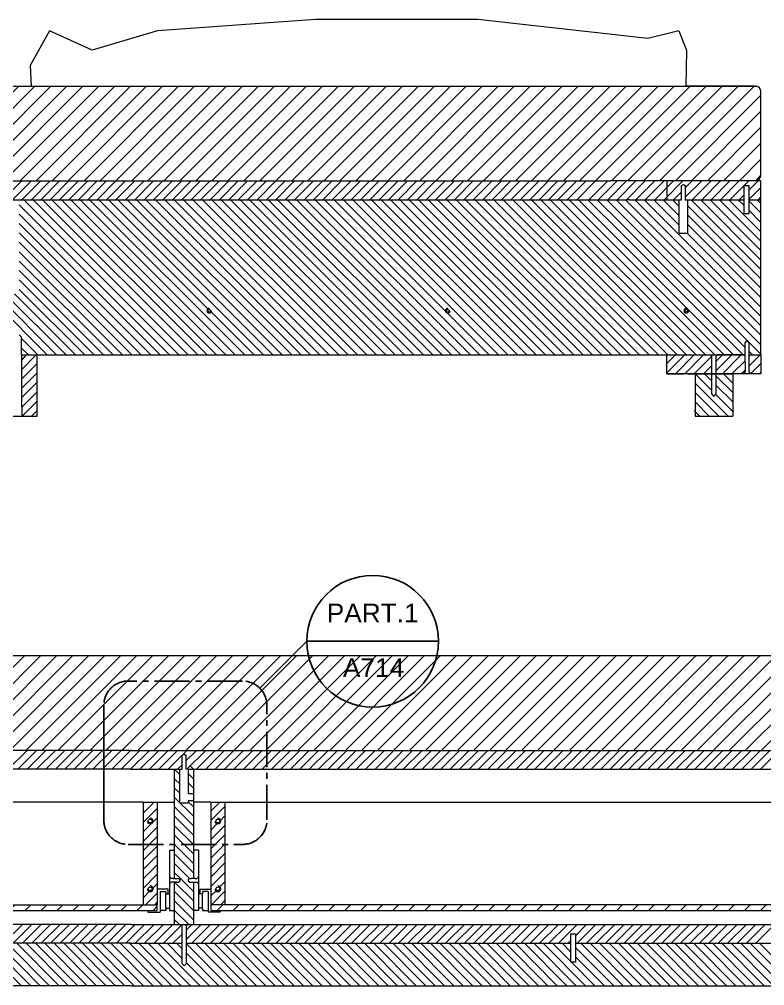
# Model space of a CAD drawing. Header units: millimetres. Extents: x 7 to 1272, y -517 to 867.
# Drawn here: x 186.8 to 266.1, y 652.2 to 754.9 of the extents above; entities that cross this region are included whole.
import ezdxf
from ezdxf.enums import TextEntityAlignment as Align

# ---------------------------------------------------------------- set-up
doc = ezdxf.new("R2010")
doc.units = ezdxf.units.MM
doc.linetypes.add('CENTER2', pattern=[1.125, 0.75, -0.125, 0.125, -0.125])
doc.layers.add('A-SECT A-MCUT', color=7, linetype='Continuous', lineweight=35)
for name, color, linetype in [('ARREDI_attrezzature', 175, 'Continuous'), ('filatura', 8, 'Continuous'), ('particolari', 6, 'Continuous')]:
    doc.layers.add(name, color=color, linetype=linetype)
doc.styles.add('ARIAL', font='arial.ttf')
pattern_1 = [(45, (-32.8304, 463.7776), (-0.85, 0.85), [])]

msp = doc.modelspace()

# ---------------------------------------------------------------- hatches: boundary and pattern name
h = msp.add_hatch()
h.set_pattern_fill('JIS_WOOD', color=175)
h.set_pattern_definition([(45, (19.69194, 3.0966), (-0.5, 0.5), [])])
h.paths.add_polyline_path([(255.67, 737.77), (249.67, 737.77), (249.07, 737.77), (247.07, 735.77), (249.67, 735.77), (250.79, 735.77), (251.44, 735.77), (251.69, 735.77), (255.67, 735.77)])
h.paths.add_polyline_path([(257.22, 737.27), (257.42, 737.38), (257.62, 737.27), (257.62, 735.77), (263.87, 735.77), (263.87, 736.27), (263.87, 737.17), (263.87, 737.27), (263.97, 737.27), (264.27, 737.27), (264.37, 737.27), (264.37, 737.17), (264.37, 735.77), (265.67, 735.77), (265.67, 737.77), (255.67, 737.77), (255.67, 735.77), (257.22, 735.77)])
h = msp.add_hatch()
h.set_pattern_fill('JIS_WOOD', color=175)
h.set_pattern_definition([(45, (-322.3831, 524.3159), (-0.5, 0.5), [])])
h.paths.add_polyline_path([(255.67, 719.27), (255.67, 717.27), (260.42, 717.27), (260.42, 719.13), (260.3, 719.27)])
h.paths.add_polyline_path([(262.57, 719.27), (261.05, 719.27), (260.92, 719.13), (260.92, 717.62)])
h = msp.add_hatch()
h.set_pattern_fill('JIS_WOOD', color=175, scale=1.7)
h.set_pattern_definition([(45, (-207.3808, -61.0477), (-0.85, 0.85), [])])
h.paths.add_polyline_path([(106.34, 687.29), (104.81, 687.29, 0.402406), (104.31, 686.76), (104.31, 684.73), (104.31, 683.23), (104.31, 677.23), (106.31, 677.23), (198.69, 677.23), (245.43, 677.23), (245.93, 677.23), (302.31, 677.23), (304.31, 677.23), (304.31, 683.23), (304.31, 684.73), (304.31, 686.77, 0.426121), (303.76, 687.29), (302.28, 687.29), (204.31, 687.29)])
h = msp.add_hatch()
h.set_pattern_fill('JIS_WOOD', color=175, scale=1.7)
h.set_pattern_definition(pattern_1)
h.paths.add_polyline_path([(201.46, 660.83), (107.16, 660.83), (107.16, 660.23), (108.16, 660.23), (200.46, 660.23), (201.46, 660.23)])
h = msp.add_hatch()
h.set_pattern_fill('JIS_WOOD', color=175, scale=1.7)
h.set_pattern_definition(pattern_1)
h.paths.add_polyline_path([(301.46, 660.83), (208.66, 660.83), (207.16, 660.83), (207.16, 660.23), (207.66, 660.23), (244.93, 660.23), (245.93, 660.23), (299.96, 660.23), (300.46, 660.23), (301.46, 660.23)])
at = {"layer": 'ARREDI_attrezzature'}
h = msp.add_hatch(dxfattribs=at)
h.set_pattern_fill('JIS_WOOD', color=256, scale=1.7)
h.set_pattern_definition([(45, (-322.3831, 524.3159), (-0.85, 0.85), [])])
h.paths.add_polyline_path([(106.17, 747.83, 0.402406), (105.67, 747.3), (105.67, 745.8), (105.67, 739.8), (105.67, 738.3, 0.275659), (106.17, 737.77), (121.67, 737.77), (249.67, 737.77), (265.17, 737.77, 0.275659), (265.67, 738.3), (265.67, 739.8), (265.67, 745.8), (265.67, 747.31, 0.426121), (265.11, 747.83)])

# ---------------------------------------------------------------- linework, layer by layer
for p, q in [((218.33, 754.94), (201.5, 753.71)), ((235.57, 754.94), (218.33, 754.94)), ((253.64, 752.89), (235.57, 754.94)), ((190.01, 753.71), (187.96, 750.02)), ((194.52, 751.66), (190.01, 753.71)), ((201.5, 753.71), (194.52, 751.66)), ((256.92, 753.71), (253.64, 752.89)), ((256.92, 753.71), (257.74, 751.66)), ((257.74, 751.66), (257.67, 747.83)), ((187.96, 750.02), (188.04, 747.83)), ((106.17, 747.83), (265.17, 747.83)), ((265.17, 747.83), (257.67, 747.83)), ((121.67, 737.77), (249.67, 737.77)), ((265.67, 737.77), (249.67, 737.77)), ((255.67, 737.77), (255.67, 735.77)), ((265.67, 735.77), (265.67, 737.77)), ((181.94, 735.77), (249.67, 735.77)), ((249.67, 735.77), (250.79, 735.77)), ((250.79, 735.77), (250.79, 735.77)), ((250.79, 735.77), (251.44, 735.77)), ((251.69, 735.77), (251.44, 735.77)), ((251.69, 735.77), (257.22, 735.77)), ((255.67, 735.77), (256.97, 735.77)), ((257.62, 735.77), (263.87, 735.77)), ((264.37, 735.77), (265.67, 735.77)), ((265.67, 719.27), (265.67, 735.77)), ((187.04, 719.27), (188.67, 719.27)), ((188.67, 712.77), (188.67, 719.27)), ((188.67, 719.27), (249.67, 719.27)), ((249.67, 719.27), (263.97, 719.27)), ((255.67, 717.27), (255.67, 719.27)), ((263.97, 719.27), (261.05, 719.27)), ((264.37, 719.27), (265.67, 719.27)), ((265.67, 719.27), (265.67, 717.27)), ((255.67, 717.27), (257.42, 717.27)), ((265.67, 717.27), (255.67, 717.27)), ((257.92, 717.27), (262.67, 717.27)), ((262.67, 717.27), (258.67, 717.27)), ((258.67, 717.27), (258.67, 712.77)), ((262.67, 717.27), (262.67, 712.77)), ((265.67, 717.27), (262.67, 717.27)), ((182.67, 712.77), (188.67, 712.77)), ((258.67, 712.77), (262.67, 712.77)), ((198.69, 677.23), (106.31, 677.23)), ((198.69, 677.23), (245.43, 677.23)), ((245.43, 677.23), (245.93, 677.23)), ((245.93, 677.23), (302.31, 677.23)), ((198.69, 675.23), (108.91, 675.23)), ((198.69, 675.23), (203.31, 675.23)), ((203.31, 675.23), (203.86, 675.23)), ((203.31, 663.63), (203.31, 675.23)), ((203.86, 675.23), (204.11, 675.23)), ((204.76, 675.23), (204.51, 675.23)), ((204.76, 675.23), (205.31, 675.23)), ((204.76, 675.23), (245.43, 675.23)), ((205.31, 675.23), (205.31, 663.63)), ((245.43, 675.23), (245.93, 675.23)), ((245.93, 675.23), (299.71, 675.23)), ((199.96, 671.73), (108.66, 671.73)), ((199.96, 671.73), (199.96, 660.93)), ((199.96, 671.73), (201.46, 671.73)), ((201.46, 671.73), (201.46, 660.83)), ((201.46, 671.73), (203.31, 671.73)), ((207.16, 671.73), (205.31, 671.73)), ((207.16, 671.73), (207.16, 660.83)), ((207.16, 671.73), (208.66, 671.73)), ((208.66, 671.73), (208.66, 660.93)), ((208.66, 671.73), (299.96, 671.73)), ((202.76, 666.63), (202.76, 660.23)), ((202.76, 666.63), (203.31, 666.63)), ((205.86, 666.63), (205.31, 666.63)), ((205.86, 666.63), (205.86, 660.23)), ((203.31, 658.73), (203.31, 663.23)), ((205.31, 663.23), (205.31, 662.13)), ((202.61, 662.48), (201.46, 662.48)), ((201.76, 662.23), (201.76, 660.23)), ((202.36, 660.48), (202.36, 661.98)), ((202.61, 661.98), (202.61, 662.48)), ((205.31, 662.13), (205.31, 661.73)), ((205.31, 661.73), (205.31, 658.73)), ((206.01, 661.98), (206.01, 662.48)), ((206.01, 662.48), (207.16, 662.48)), ((206.26, 660.48), (206.26, 661.98)), ((206.86, 662.23), (206.86, 660.23)), ((107.16, 660.83), (201.46, 660.83)), ((199.96, 660.83), (199.96, 660.93)), ((202.36, 660.48), (202.76, 660.48)), ((202.36, 660.48), (202.36, 660.23)), ((206.26, 660.48), (205.86, 660.48)), ((206.26, 660.48), (206.26, 660.23)), ((208.66, 660.93), (208.66, 660.83)), ((200.46, 660.23), (200.46, 660.03)), ((200.46, 660.03), (201.76, 660.03)), ((202.36, 660.23), (201.76, 660.23)), ((201.76, 660.23), (201.76, 660.03)), ((202.76, 660.23), (203.31, 660.23)), ((205.86, 660.23), (205.31, 660.23)), ((206.26, 660.23), (206.86, 660.23)), ((206.86, 660.23), (206.86, 660.03)), ((208.16, 660.03), (206.86, 660.03)), ((208.16, 660.23), (208.16, 660.03)), ((244.93, 660.23), (245.93, 660.23)), ((198.69, 658.73), (108.91, 658.73)), ((198.69, 658.73), (204.11, 658.73)), ((204.11, 658.73), (204.68, 658.73)), ((204.68, 658.73), (245.43, 658.73)), ((245.43, 658.73), (245.93, 658.73)), ((245.93, 658.73), (299.71, 658.73)), ((198.69, 656.73), (163.19, 656.73)), ((198.69, 656.73), (203.94, 656.73)), ((203.94, 656.73), (204.06, 656.73)), ((204.56, 656.73), (245.43, 656.73)), ((245.93, 656.73), (286.81, 656.73)), ((198.69, 652.23), (106.31, 652.23)), ((198.69, 652.23), (245.43, 652.23)), ((245.43, 652.23), (245.93, 652.23)), ((245.93, 652.23), (302.31, 652.23))]:
    msp.add_line(p, q)
for points in [[(265.67, 738.3), (265.67, 739.8), (265.67, 745.8), (265.67, 747.3, 0.402406), (265.17, 747.83)], [(304.31, 677.23), (304.31, 683.23), (304.31, 684.73), (304.31, 686.76, 0.402406), (303.81, 687.29), (302.28, 687.29), (204.31, 687.29), (106.34, 687.29), (104.81, 687.29, 0.402406), (104.31, 686.76), (104.31, 684.73), (104.31, 683.23), (104.31, 677.23)]]:
    msp.add_lwpolyline(points, format="xyb")
for points in [[(201.76, 662.23), (202.36, 662.23), (202.36, 661.98), (202.76, 661.98)], [(206.86, 662.23), (206.26, 662.23), (206.26, 661.98), (205.86, 661.98)], [(107.16, 660.83), (107.16, 660.23), (108.16, 660.23), (200.46, 660.23), (201.46, 660.23), (201.46, 660.83)], [(245.93, 660.23), (299.96, 660.23), (300.46, 660.23), (301.46, 660.23), (301.46, 660.83), (208.66, 660.83), (207.16, 660.83), (207.16, 660.23), (207.66, 660.23), (244.93, 660.23)]]:
    msp.add_lwpolyline(points)
msp.add_arc((264.97, 738.45), 0.711, 285.8338, 347.4792)
at = {"layer": 'A-SECT A-MCUT'}
for q in [(212.37, 683.84), (231.37, 688.84)]:
    msp.add_line((217.37, 688.84), q, dxfattribs=at)
at = {"layer": 'A-SECT A-MCUT', "linetype": 'CENTER2', "ltscale": 5}
msp.add_lwpolyline([(195.77, 669.84, 0.414214), (198.37, 667.24), (210.53, 667.24, 0.414214), (213.13, 669.84), (213.13, 682, 0.414214), (210.53, 684.61), (198.37, 684.61, 0.414214), (195.77, 682), (195.77, 669.84), (195.77, 682)], format="xyb", dxfattribs=at)
at = {"layer": 'A-SECT A-MCUT'}
msp.add_circle((224.37, 688.84), 7, dxfattribs=at)
at = {"layer": 'ARREDI_attrezzature', "linetype": 'Continuous', "ltscale": 2}
for p, q in [((185.07, 735.77), (187.07, 737.77)), ((186.07, 735.77), (188.07, 737.77)), ((187.07, 735.77), (189.07, 737.77)), ((188.07, 735.77), (190.07, 737.77)), ((189.07, 735.77), (191.07, 737.77)), ((190.07, 735.77), (192.07, 737.77)), ((191.07, 735.77), (193.07, 737.77)), ((192.07, 735.77), (194.07, 737.77)), ((193.07, 735.77), (195.07, 737.77)), ((194.07, 735.77), (196.07, 737.77)), ((195.07, 735.77), (197.07, 737.77)), ((196.07, 735.77), (198.07, 737.77)), ((197.07, 735.77), (199.07, 737.77)), ((198.07, 735.77), (200.07, 737.77)), ((199.07, 735.77), (201.07, 737.77)), ((200.07, 735.77), (202.07, 737.77)), ((201.07, 735.77), (203.07, 737.77)), ((202.07, 735.77), (204.07, 737.77)), ((203.07, 735.77), (205.07, 737.77)), ((204.07, 735.77), (206.07, 737.77)), ((205.07, 735.77), (207.07, 737.77)), ((206.07, 735.77), (208.07, 737.77)), ((207.07, 735.77), (209.07, 737.77)), ((208.07, 735.77), (210.07, 737.77)), ((209.07, 735.77), (211.07, 737.77)), ((210.07, 735.77), (212.07, 737.77)), ((211.07, 735.77), (213.07, 737.77)), ((212.07, 735.77), (214.07, 737.77)), ((213.07, 735.77), (215.07, 737.77)), ((214.07, 735.77), (216.07, 737.77)), ((215.07, 735.77), (217.07, 737.77)), ((216.07, 735.77), (218.07, 737.77)), ((217.07, 735.77), (219.07, 737.77)), ((218.07, 735.77), (220.07, 737.77)), ((219.07, 735.77), (221.07, 737.77)), ((220.07, 735.77), (222.07, 737.77)), ((221.07, 735.77), (223.07, 737.77)), ((222.07, 735.77), (224.07, 737.77)), ((223.07, 735.77), (225.07, 737.77)), ((224.07, 735.77), (226.07, 737.77)), ((225.07, 735.77), (227.07, 737.77)), ((226.07, 735.77), (228.07, 737.77)), ((227.07, 735.77), (229.07, 737.77)), ((228.07, 735.77), (230.07, 737.77)), ((229.07, 735.77), (231.07, 737.77)), ((230.07, 735.77), (232.07, 737.77)), ((231.07, 735.77), (233.07, 737.77)), ((232.07, 735.77), (234.07, 737.77)), ((233.07, 735.77), (235.07, 737.77)), ((234.07, 735.77), (236.07, 737.77)), ((235.07, 735.77), (237.07, 737.77)), ((236.07, 735.77), (238.07, 737.77)), ((237.07, 735.77), (239.07, 737.77)), ((238.07, 735.77), (240.07, 737.77)), ((239.07, 735.77), (241.07, 737.77)), ((240.07, 735.77), (242.07, 737.77)), ((241.07, 735.77), (243.07, 737.77)), ((242.07, 735.77), (244.07, 737.77)), ((243.07, 735.77), (245.07, 737.77)), ((244.07, 735.77), (246.07, 737.77)), ((245.07, 735.77), (247.07, 737.77)), ((246.07, 735.77), (248.07, 737.77))]:
    msp.add_line(p, q, dxfattribs=at)
at = {"layer": 'ARREDI_attrezzature', "linetype": 'Continuous'}
for p, q in [((189.76, 719.27), (173.26, 735.77)), ((190.76, 719.27), (174.26, 735.77)), ((203.76, 719.27), (187.26, 735.77)), ((204.76, 719.27), (188.26, 735.77)), ((205.76, 719.27), (189.26, 735.77)), ((206.76, 719.27), (190.26, 735.77)), ((207.76, 719.27), (191.26, 735.77)), ((208.76, 719.27), (192.26, 735.77)), ((209.76, 719.27), (193.26, 735.77)), ((210.76, 719.27), (194.26, 735.77)), ((206.92, 724.11), (195.26, 735.77)), ((212.76, 719.27), (196.26, 735.77)), ((213.76, 719.27), (197.26, 735.77)), ((214.76, 719.27), (198.26, 735.77)), ((215.76, 719.27), (199.26, 735.77)), ((216.76, 719.27), (200.26, 735.77)), ((217.76, 719.27), (201.26, 735.77)), ((218.76, 719.27), (202.26, 735.77)), ((219.76, 719.27), (203.26, 735.77)), ((220.76, 719.27), (204.26, 735.77)), ((221.76, 719.27), (205.26, 735.77)), ((222.76, 719.27), (206.26, 735.77)), ((223.76, 719.27), (207.26, 735.77)), ((224.76, 719.27), (208.26, 735.77)), ((225.76, 719.27), (209.26, 735.77)), ((226.76, 719.27), (210.26, 735.77)), ((227.76, 719.27), (211.26, 735.77)), ((228.76, 719.27), (212.26, 735.77)), ((229.76, 719.27), (213.26, 735.77)), ((230.76, 719.27), (214.26, 735.77)), ((231.76, 719.27), (215.26, 735.77)), ((232.76, 719.27), (216.26, 735.77)), ((233.76, 719.27), (217.26, 735.77)), ((234.76, 719.27), (218.26, 735.77)), ((235.76, 719.27), (219.26, 735.77)), ((236.76, 719.27), (220.26, 735.77)), ((237.76, 719.27), (221.26, 735.77)), ((238.76, 719.27), (222.26, 735.77)), ((239.76, 719.27), (223.26, 735.77)), ((240.76, 719.27), (224.26, 735.77)), ((241.76, 719.27), (225.26, 735.77)), ((242.76, 719.27), (226.26, 735.77)), ((243.76, 719.27), (227.26, 735.77)), ((244.76, 719.27), (228.26, 735.77)), ((245.76, 719.27), (229.26, 735.77)), ((246.76, 719.27), (230.26, 735.77)), ((247.76, 719.27), (231.26, 735.77)), ((248.76, 719.27), (232.26, 735.77)), ((249.76, 719.27), (233.26, 735.77)), ((250.76, 719.27), (234.26, 735.77)), ((251.76, 719.27), (235.26, 735.77)), ((252.76, 719.27), (236.26, 735.77)), ((253.76, 719.27), (237.26, 735.77)), ((254.76, 719.27), (238.26, 735.77)), ((255.76, 719.27), (239.26, 735.77)), ((256.76, 719.27), (240.26, 735.77)), ((257.76, 719.27), (241.26, 735.77)), ((258.76, 719.27), (242.26, 735.77)), ((259.76, 719.27), (243.26, 735.77)), ((260.76, 719.27), (244.26, 735.77)), ((261.76, 719.27), (245.26, 735.77)), ((262.76, 719.27), (246.26, 735.77)), ((250.79, 732.24), (247.26, 735.77)), ((250.79, 733.24), (248.26, 735.77)), ((250.79, 734.24), (249.26, 735.77)), ((250.79, 735.24), (250.26, 735.77)), ((265.67, 721.36), (251.26, 735.77)), ((265.67, 722.36), (252.26, 735.77)), ((265.67, 723.36), (253.26, 735.77)), ((256.97, 733.06), (254.26, 735.77)), ((256.97, 734.06), (255.26, 735.77)), ((256.97, 735.06), (256.26, 735.77)), ((265.67, 728.36), (258.26, 735.77)), ((265.67, 729.36), (259.26, 735.77)), ((265.67, 730.36), (260.26, 735.77)), ((265.67, 731.36), (261.26, 735.77)), ((265.67, 732.36), (262.26, 735.77)), ((263.87, 735.16), (263.26, 735.77)), ((265.67, 734.36), (264.37, 735.66)), ((265.67, 735.36), (265.26, 735.77)), ((202.76, 719.27), (186.79, 735.24)), ((265.67, 720.36), (250.79, 735.24)), ((265.67, 727.36), (257.87, 735.16)), ((265.67, 733.36), (264.37, 734.66)), ((201.76, 719.27), (186.79, 734.24)), ((265.67, 719.36), (250.79, 734.24)), ((265.67, 726.36), (257.87, 734.16)), ((200.76, 719.27), (186.79, 733.24)), ((263.97, 720.06), (250.79, 733.24)), ((199.76, 719.27), (186.79, 732.24)), ((263.76, 719.27), (250.82, 732.21)), ((265.67, 724.36), (257.82, 732.21)), ((198.76, 719.27), (186.79, 731.24)), ((197.76, 719.27), (186.79, 730.24)), ((196.76, 719.27), (186.79, 729.24)), ((195.76, 719.27), (186.79, 728.24)), ((194.76, 719.27), (186.79, 727.24)), ((193.76, 719.27), (186.79, 726.24)), ((191.76, 719.27), (185.26, 725.77)), ((192.76, 719.27), (186.26, 725.77)), ((211.76, 719.27), (207.12, 723.91)), ((188.76, 719.27), (186.99, 721.04)), ((187.76, 719.27), (186.99, 720.04)), ((187.04, 718.73), (187.57, 719.27)), ((187.04, 717.73), (188.57, 719.27)), ((260.92, 717.62), (262.57, 719.27)), ((261.57, 717.27), (263.57, 719.27)), ((264.76, 719.27), (264.37, 719.66)), ((264.37, 719.06), (264.57, 719.27)), ((264.37, 718.06), (265.57, 719.27)), ((187.04, 716.73), (188.67, 718.36)), ((262.57, 717.27), (263.97, 718.66)), ((264.57, 717.27), (265.67, 718.36)), ((187.04, 715.73), (188.67, 717.36)), ((260.42, 715.51), (258.67, 717.27)), ((260.42, 716.51), (259.67, 717.27)), ((262.67, 715.27), (260.92, 717.01)), ((262.67, 716.27), (261.67, 717.27)), ((263.57, 717.27), (263.97, 717.66)), ((265.57, 717.27), (265.67, 717.36)), ((187.04, 714.73), (188.67, 716.36)), ((262.17, 712.77), (258.67, 716.27)), ((262.67, 714.27), (260.92, 716.01)), ((187.04, 713.73), (188.67, 715.36)), ((261.17, 712.77), (258.67, 715.27)), ((262.67, 713.27), (260.87, 715.06)), ((187.12, 712.81), (188.67, 714.36)), ((260.17, 712.77), (258.67, 714.27)), ((188.07, 712.77), (188.67, 713.36)), ((259.17, 712.77), (258.57, 713.36)), ((185.62, 675.23), (187.62, 677.23)), ((186.62, 675.23), (188.62, 677.23)), ((187.62, 675.23), (189.62, 677.23)), ((188.62, 675.23), (190.62, 677.23)), ((189.62, 675.23), (191.62, 677.23)), ((190.62, 675.23), (192.62, 677.23)), ((191.62, 675.23), (193.62, 677.23)), ((192.62, 675.23), (194.62, 677.23)), ((193.62, 675.23), (195.62, 677.23)), ((194.62, 675.23), (196.62, 677.23)), ((195.62, 675.23), (197.62, 677.23)), ((196.62, 675.23), (198.62, 677.23)), ((197.62, 675.23), (199.62, 677.23)), ((198.62, 675.23), (200.62, 677.23)), ((199.62, 675.23), (201.62, 677.23)), ((200.62, 675.23), (202.62, 677.23)), ((201.62, 675.23), (203.62, 677.23)), ((204.13, 676.74), (204.62, 677.23)), ((204.51, 676.12), (205.62, 677.23)), ((204.62, 675.23), (206.62, 677.23)), ((205.62, 675.23), (207.62, 677.23)), ((206.62, 675.23), (208.62, 677.23)), ((207.62, 675.23), (209.62, 677.23)), ((208.62, 675.23), (210.62, 677.23)), ((209.62, 675.23), (211.62, 677.23)), ((210.62, 675.23), (212.62, 677.23)), ((211.62, 675.23), (213.62, 677.23)), ((212.62, 675.23), (214.62, 677.23)), ((213.62, 675.23), (215.62, 677.23)), ((214.62, 675.23), (216.62, 677.23)), ((215.62, 675.23), (217.62, 677.23)), ((216.62, 675.23), (218.62, 677.23)), ((217.62, 675.23), (219.62, 677.23)), ((218.62, 675.23), (220.62, 677.23)), ((219.62, 675.23), (221.62, 677.23)), ((220.62, 675.23), (222.62, 677.23)), ((221.62, 675.23), (223.62, 677.23)), ((222.62, 675.23), (224.62, 677.23)), ((223.62, 675.23), (225.62, 677.23)), ((224.62, 675.23), (226.62, 677.23)), ((225.62, 675.23), (227.62, 677.23)), ((226.62, 675.23), (228.62, 677.23)), ((227.62, 675.23), (229.62, 677.23)), ((228.62, 675.23), (230.62, 677.23)), ((229.62, 675.23), (231.62, 677.23)), ((230.62, 675.23), (232.62, 677.23)), ((231.62, 675.23), (233.62, 677.23)), ((232.62, 675.23), (234.62, 677.23)), ((233.62, 675.23), (235.62, 677.23)), ((234.62, 675.23), (236.62, 677.23)), ((235.62, 675.23), (237.62, 677.23)), ((236.62, 675.23), (238.62, 677.23)), ((237.62, 675.23), (239.62, 677.23)), ((238.62, 675.23), (240.62, 677.23)), ((239.62, 675.23), (241.62, 677.23)), ((240.62, 675.23), (242.62, 677.23)), ((241.62, 675.23), (243.62, 677.23)), ((242.62, 675.23), (244.62, 677.23)), ((243.62, 675.23), (245.62, 677.23)), ((244.62, 675.23), (246.62, 677.23)), ((245.62, 675.23), (247.62, 677.23)), ((246.62, 675.23), (248.62, 677.23)), ((247.62, 675.23), (249.62, 677.23)), ((248.62, 675.23), (250.62, 677.23)), ((249.62, 675.23), (251.62, 677.23)), ((250.62, 675.23), (252.62, 677.23)), ((251.62, 675.23), (253.62, 677.23)), ((252.62, 675.23), (254.62, 677.23)), ((253.62, 675.23), (255.62, 677.23)), ((254.62, 675.23), (256.62, 677.23)), ((255.62, 675.23), (257.62, 677.23)), ((256.62, 675.23), (258.62, 677.23)), ((257.62, 675.23), (259.62, 677.23)), ((258.62, 675.23), (260.62, 677.23)), ((259.62, 675.23), (261.62, 677.23)), ((260.62, 675.23), (262.62, 677.23)), ((261.62, 675.23), (263.62, 677.23)), ((262.62, 675.23), (264.62, 677.23)), ((263.62, 675.23), (265.62, 677.23)), ((264.62, 675.23), (266.62, 677.23)), ((265.62, 675.23), (267.62, 677.23)), ((202.62, 675.23), (204.11, 676.72)), ((203.86, 674.68), (203.31, 675.23)), ((203.62, 675.23), (204.11, 675.72)), ((205.31, 675.23), (204.99, 675.55)), ((203.86, 673.68), (203.31, 674.23)), ((205.31, 674.23), (204.76, 674.78)), ((203.86, 672.68), (203.31, 673.23)), ((205.31, 673.23), (204.76, 673.78)), ((205.31, 670.23), (203.31, 672.23)), ((205.31, 671.23), (204.76, 671.78)), ((199.96, 671.57), (200.12, 671.73)), ((199.96, 670.57), (201.12, 671.73)), ((199.96, 669.57), (201.46, 671.07)), ((205.31, 669.23), (203.31, 671.23)), ((207.16, 670.77), (208.12, 671.73)), ((207.16, 669.77), (208.66, 671.27)), ((199.96, 668.57), (201.46, 670.07)), ((205.31, 668.23), (203.31, 670.23)), ((208.11, 669.72), (208.66, 670.27)), ((199.96, 667.57), (201.46, 669.07)), ((205.31, 667.23), (203.31, 669.23)), ((207.16, 668.77), (207.92, 669.53)), ((207.16, 667.77), (208.66, 669.27)), ((199.96, 666.57), (201.46, 668.07)), ((205.31, 666.23), (203.31, 668.23)), ((207.16, 666.77), (208.66, 668.27)), ((199.96, 665.57), (201.46, 667.07)), ((205.31, 665.23), (203.31, 667.23)), ((207.16, 665.77), (208.66, 667.27)), ((199.96, 664.57), (201.46, 666.07)), ((205.31, 664.23), (203.31, 666.23)), ((207.16, 664.77), (208.66, 666.27)), ((199.96, 663.57), (201.46, 665.07)), ((204.9, 663.63), (203.31, 665.23)), ((207.16, 663.77), (208.66, 665.27)), ((199.96, 662.57), (201.46, 664.07)), ((203.86, 663.68), (203.31, 664.23)), ((205.31, 662.23), (203.86, 663.68)), ((207.16, 662.77), (208.66, 664.27)), ((200.91, 662.52), (201.46, 663.07)), ((205.31, 661.23), (203.31, 663.23)), ((208.06, 662.67), (208.66, 663.27)), ((199.96, 661.57), (200.72, 662.33)), ((200.22, 660.83), (201.46, 662.07)), ((205.31, 660.23), (203.31, 662.23)), ((207.16, 661.77), (207.78, 662.38)), ((207.22, 660.83), (208.66, 662.27)), ((201.22, 660.83), (201.46, 661.07)), ((205.31, 659.23), (203.31, 661.23)), ((208.22, 660.83), (208.66, 661.27)), ((204.82, 658.73), (203.31, 660.23)), ((185.12, 656.73), (187.12, 658.73)), ((186.12, 656.73), (188.12, 658.73)), ((187.12, 656.73), (189.12, 658.73)), ((188.12, 656.73), (190.12, 658.73)), ((189.12, 656.73), (191.12, 658.73)), ((190.12, 656.73), (192.12, 658.73)), ((191.12, 656.73), (193.12, 658.73)), ((192.12, 656.73), (194.12, 658.73)), ((193.12, 656.73), (195.12, 658.73)), ((194.12, 656.73), (196.12, 658.73)), ((195.12, 656.73), (197.12, 658.73)), ((196.12, 656.73), (198.12, 658.73)), ((197.12, 656.73), (199.12, 658.73)), ((198.12, 656.73), (200.12, 658.73)), ((199.12, 656.73), (201.12, 658.73)), ((200.12, 656.73), (202.12, 658.73)), ((201.12, 656.73), (203.12, 658.73)), ((202.12, 656.73), (204.02, 658.63)), ((203.82, 658.73), (203.31, 659.23)), ((204.56, 658.17), (205.12, 658.73)), ((204.56, 657.17), (206.12, 658.73)), ((205.12, 656.73), (207.12, 658.73)), ((206.12, 656.73), (208.12, 658.73)), ((207.12, 656.73), (209.12, 658.73)), ((208.12, 656.73), (210.12, 658.73)), ((209.12, 656.73), (211.12, 658.73)), ((210.12, 656.73), (212.12, 658.73)), ((211.12, 656.73), (213.12, 658.73)), ((212.12, 656.73), (214.12, 658.73)), ((213.12, 656.73), (215.12, 658.73)), ((214.12, 656.73), (216.12, 658.73)), ((215.12, 656.73), (217.12, 658.73)), ((216.12, 656.73), (218.12, 658.73)), ((217.12, 656.73), (219.12, 658.73)), ((218.12, 656.73), (220.12, 658.73)), ((219.12, 656.73), (221.12, 658.73)), ((220.12, 656.73), (222.12, 658.73)), ((221.12, 656.73), (223.12, 658.73)), ((222.12, 656.73), (224.12, 658.73)), ((223.12, 656.73), (225.12, 658.73)), ((224.12, 656.73), (226.12, 658.73)), ((225.12, 656.73), (227.12, 658.73)), ((226.12, 656.73), (228.12, 658.73)), ((227.12, 656.73), (229.12, 658.73)), ((228.12, 656.73), (230.12, 658.73)), ((229.12, 656.73), (231.12, 658.73)), ((230.12, 656.73), (232.12, 658.73)), ((231.12, 656.73), (233.12, 658.73)), ((232.12, 656.73), (234.12, 658.73)), ((233.12, 656.73), (235.12, 658.73)), ((234.12, 656.73), (236.12, 658.73)), ((235.12, 656.73), (237.12, 658.73)), ((236.12, 656.73), (238.12, 658.73)), ((237.12, 656.73), (239.12, 658.73)), ((238.12, 656.73), (240.12, 658.73)), ((239.12, 656.73), (241.12, 658.73)), ((240.12, 656.73), (242.12, 658.73)), ((241.12, 656.73), (243.12, 658.73)), ((242.12, 656.73), (244.12, 658.73)), ((243.12, 656.73), (245.12, 658.73)), ((244.12, 656.73), (246.12, 658.73)), ((245.93, 657.54), (247.12, 658.73)), ((246.12, 656.73), (248.12, 658.73)), ((247.12, 656.73), (249.12, 658.73)), ((248.12, 656.73), (250.12, 658.73)), ((249.12, 656.73), (251.12, 658.73)), ((250.12, 656.73), (252.12, 658.73)), ((251.12, 656.73), (253.12, 658.73)), ((252.12, 656.73), (254.12, 658.73)), ((253.12, 656.73), (255.12, 658.73)), ((254.12, 656.73), (256.12, 658.73)), ((255.12, 656.73), (257.12, 658.73)), ((256.12, 656.73), (258.12, 658.73)), ((257.12, 656.73), (259.12, 658.73)), ((258.12, 656.73), (260.12, 658.73)), ((259.12, 656.73), (261.12, 658.73)), ((260.12, 656.73), (262.12, 658.73)), ((261.12, 656.73), (263.12, 658.73)), ((262.12, 656.73), (264.12, 658.73)), ((263.12, 656.73), (265.12, 658.73)), ((264.12, 656.73), (266.12, 658.73)), ((265.12, 656.73), (267.12, 658.73)), ((203.12, 656.73), (204.06, 657.67)), ((187.01, 652.23), (182.51, 656.73)), ((188.01, 652.23), (183.51, 656.73)), ((189.01, 652.23), (184.51, 656.73)), ((190.01, 652.23), (185.51, 656.73)), ((191.01, 652.23), (186.51, 656.73)), ((192.01, 652.23), (187.51, 656.73)), ((193.01, 652.23), (188.51, 656.73)), ((194.01, 652.23), (189.51, 656.73)), ((195.01, 652.23), (190.51, 656.73)), ((196.01, 652.23), (191.51, 656.73)), ((197.01, 652.23), (192.51, 656.73)), ((198.01, 652.23), (193.51, 656.73)), ((199.01, 652.23), (194.51, 656.73)), ((200.01, 652.23), (195.51, 656.73)), ((201.01, 652.23), (196.51, 656.73)), ((202.01, 652.23), (197.51, 656.73)), ((203.01, 652.23), (198.51, 656.73)), ((204.01, 652.23), (199.51, 656.73)), ((205.01, 652.23), (200.51, 656.73)), ((206.01, 652.23), (201.51, 656.73)), ((204.07, 655.17), (202.51, 656.73)), ((204.07, 656.17), (203.51, 656.73)), ((209.01, 652.23), (204.57, 656.67)), ((210.01, 652.23), (205.51, 656.73)), ((211.01, 652.23), (206.51, 656.73)), ((212.01, 652.23), (207.51, 656.73)), ((213.01, 652.23), (208.51, 656.73)), ((214.01, 652.23), (209.51, 656.73)), ((215.01, 652.23), (210.51, 656.73)), ((216.01, 652.23), (211.51, 656.73)), ((217.01, 652.23), (212.51, 656.73)), ((218.01, 652.23), (213.51, 656.73)), ((219.01, 652.23), (214.51, 656.73)), ((220.01, 652.23), (215.51, 656.73)), ((221.01, 652.23), (216.51, 656.73)), ((222.01, 652.23), (217.51, 656.73)), ((223.01, 652.23), (218.51, 656.73)), ((224.01, 652.23), (219.51, 656.73)), ((225.01, 652.23), (220.51, 656.73)), ((226.01, 652.23), (221.51, 656.73)), ((227.01, 652.23), (222.51, 656.73)), ((228.01, 652.23), (223.51, 656.73)), ((229.01, 652.23), (224.51, 656.73)), ((230.01, 652.23), (225.51, 656.73)), ((231.01, 652.23), (226.51, 656.73)), ((232.01, 652.23), (227.51, 656.73)), ((233.01, 652.23), (228.51, 656.73)), ((234.01, 652.23), (229.51, 656.73)), ((235.01, 652.23), (230.51, 656.73)), ((236.01, 652.23), (231.51, 656.73)), ((237.01, 652.23), (232.51, 656.73)), ((238.01, 652.23), (233.51, 656.73)), ((239.01, 652.23), (234.51, 656.73)), ((240.01, 652.23), (235.51, 656.73)), ((241.01, 652.23), (236.51, 656.73)), ((242.01, 652.23), (237.51, 656.73)), ((243.01, 652.23), (238.51, 656.73)), ((244.01, 652.23), (239.51, 656.73)), ((245.01, 652.23), (240.51, 656.73)), ((246.01, 652.23), (241.51, 656.73)), ((247.01, 652.23), (242.51, 656.73)), ((245.43, 654.8), (243.51, 656.73)), ((245.43, 655.8), (244.51, 656.73)), ((245.12, 656.73), (245.43, 657.04)), ((251.01, 652.23), (246.51, 656.73)), ((252.01, 652.23), (247.51, 656.73)), ((253.01, 652.23), (248.51, 656.73)), ((254.01, 652.23), (249.51, 656.73)), ((255.01, 652.23), (250.51, 656.73)), ((256.01, 652.23), (251.51, 656.73)), ((257.01, 652.23), (252.51, 656.73)), ((258.01, 652.23), (253.51, 656.73)), ((259.01, 652.23), (254.51, 656.73)), ((260.01, 652.23), (255.51, 656.73)), ((261.01, 652.23), (256.51, 656.73)), ((262.01, 652.23), (257.51, 656.73)), ((263.01, 652.23), (258.51, 656.73)), ((264.01, 652.23), (259.51, 656.73)), ((265.01, 652.23), (260.51, 656.73)), ((266.01, 652.23), (261.51, 656.73)), ((267.01, 652.23), (262.51, 656.73)), ((268.01, 652.23), (263.51, 656.73)), ((269.01, 652.23), (264.51, 656.73)), ((270.01, 652.23), (265.51, 656.73)), ((208.01, 652.23), (204.57, 655.67)), ((250.01, 652.23), (245.93, 656.3)), ((207.01, 652.23), (204.57, 654.67)), ((248.01, 652.23), (245.51, 654.73)), ((249.01, 652.23), (245.93, 655.3))]:
    msp.add_line(p, q, dxfattribs=at)
at = {"layer": 'ARREDI_attrezzature'}
msp.add_line((257.87, 733.16), (265.67, 725.36), dxfattribs=at)
at = {"layer": 'filatura'}
for centre, radius, start, end in [((206.99, 723.97), 0.25, 90, 180), ((232.35, 723.97), 0.25, 90, 180), ((257.72, 723.97), 0.25, 90, 180), ((206.99, 723.97), 0.25, 180, 0), ((232.35, 723.97), 0.25, 180, 0), ((257.72, 723.97), 0.25, 180, 0), ((200.71, 669.73), 0.3, 180, 90), ((207.91, 669.73), 0.3, 180, 90), ((200.71, 662.53), 0.3, 180, 90), ((207.91, 662.53), 0.3, 180, 90)]:
    msp.add_arc(centre, radius, start, end, dxfattribs=at)
at = {"layer": 'particolari'}
for p, q in [((257.22, 737.27), (257.42, 737.38)), ((257.22, 735.77), (257.22, 737.27)), ((257.42, 737.38), (257.62, 737.27)), ((257.62, 737.27), (257.62, 735.77)), ((256.97, 732.21), (256.97, 735.77)), ((257.87, 735.77), (257.87, 733.21)), ((257.87, 733.21), (257.87, 732.21)), ((256.97, 732.21), (257.87, 732.21)), ((186.99, 721.21), (186.79, 721.41)), ((186.99, 721.21), (186.99, 719.27)), ((263.97, 720.57), (264.17, 720.77)), ((263.97, 718.46), (263.97, 720.57)), ((264.37, 720.57), (264.17, 720.77)), ((264.37, 720.57), (264.37, 718.57)), ((187.04, 719.27), (186.99, 719.27)), ((187.04, 713.77), (187.04, 719.27)), ((260.3, 719.27), (260.42, 719.13)), ((260.42, 719.13), (260.42, 717.27)), ((260.42, 719.13), (260.42, 715.12)), ((260.92, 719.13), (261.05, 719.27)), ((260.92, 715.12), (260.92, 719.13)), ((263.97, 718.46), (263.97, 717.46)), ((264.37, 718.57), (264.37, 717.46)), ((263.97, 717.46), (263.79, 717.27)), ((264.37, 717.46), (264.54, 717.27)), ((260.42, 715.12), (260.67, 714.87)), ((260.67, 714.87), (260.92, 715.12)), ((187.04, 713.77), (187.04, 712.9)), ((187.04, 712.9), (187.16, 712.77)), ((204.11, 676.73), (204.31, 676.85)), ((204.11, 675.23), (204.11, 676.73)), ((204.31, 676.85), (204.51, 676.73)), ((204.51, 676.73), (204.51, 675.23)), ((203.86, 671.67), (203.86, 675.23)), ((204.76, 675.23), (204.76, 672.67)), ((204.76, 672.67), (205.31, 672.67)), ((205.31, 671.89), (204.76, 671.89)), ((204.76, 671.89), (204.76, 671.67)), ((203.86, 671.67), (204.76, 671.67)), ((202.95, 663.63), (202.76, 663.8)), ((203.16, 663.63), (202.95, 663.63)), ((203.16, 663.63), (203.56, 663.63)), ((203.56, 663.63), (203.76, 663.63)), ((203.76, 663.63), (203.86, 663.53)), ((203.86, 663.53), (203.86, 663.33)), ((204.87, 663.63), (204.76, 663.53)), ((204.76, 663.53), (204.76, 663.33)), ((204.87, 663.63), (205.06, 663.63)), ((205.46, 663.63), (205.06, 663.63)), ((205.46, 663.63), (205.67, 663.63)), ((205.67, 663.63), (205.86, 663.8)), ((202.95, 663.23), (202.76, 663.06)), ((203.56, 663.23), (202.95, 663.23)), ((203.56, 663.23), (203.75, 663.23)), ((203.75, 663.23), (203.86, 663.33)), ((204.88, 663.23), (204.76, 663.33)), ((204.88, 663.23), (205.06, 663.23)), ((205.06, 663.23), (205.67, 663.23)), ((205.67, 663.23), (205.86, 663.06)), ((203.94, 658.73), (204.06, 658.59)), ((204.06, 658.59), (204.06, 654.58)), ((204.56, 658.59), (204.68, 658.73)), ((204.56, 654.58), (204.56, 658.59)), ((204.06, 654.58), (204.31, 654.33)), ((204.31, 654.33), (204.56, 654.58))]:
    msp.add_line(p, q, dxfattribs=at)
for points in [[(263.87, 734.37), (263.87, 736.27), (263.87, 737.17), (263.87, 737.27), (263.97, 737.27), (264.27, 737.27), (264.37, 737.27), (264.37, 737.17), (264.37, 734.37), (264.37, 734.27), (264.27, 734.27), (263.97, 734.27), (263.87, 734.27)], [(245.43, 654.83), (245.43, 656.73), (245.43, 657.63), (245.43, 657.73), (245.53, 657.73), (245.83, 657.73), (245.93, 657.73), (245.93, 657.63), (245.93, 654.83), (245.93, 654.73), (245.83, 654.73), (245.53, 654.73), (245.43, 654.73)]]:
    msp.add_lwpolyline(points, close=True, dxfattribs=at)
for centre, radius in [((206.99, 723.97), 0.15), ((232.35, 723.97), 0.15), ((257.72, 723.97), 0.15), ((200.71, 669.73), 0.2), ((207.91, 669.73), 0.2), ((200.71, 662.53), 0.2), ((207.91, 662.53), 0.2)]:
    msp.add_circle(centre, radius, dxfattribs=at)

# ---------------------------------------------------------------- texts
at = {"style": 'ARIAL'}
msp.add_attdef('PART.1', text='1', height=2, dxfattribs=at).set_placement((224.37, 692.84), align=Align.TOP_CENTER)
msp.add_attdef('A714', (221.21, 685.03), '', height=2, dxfattribs=at)

doc.saveas('drawing.dxf')
